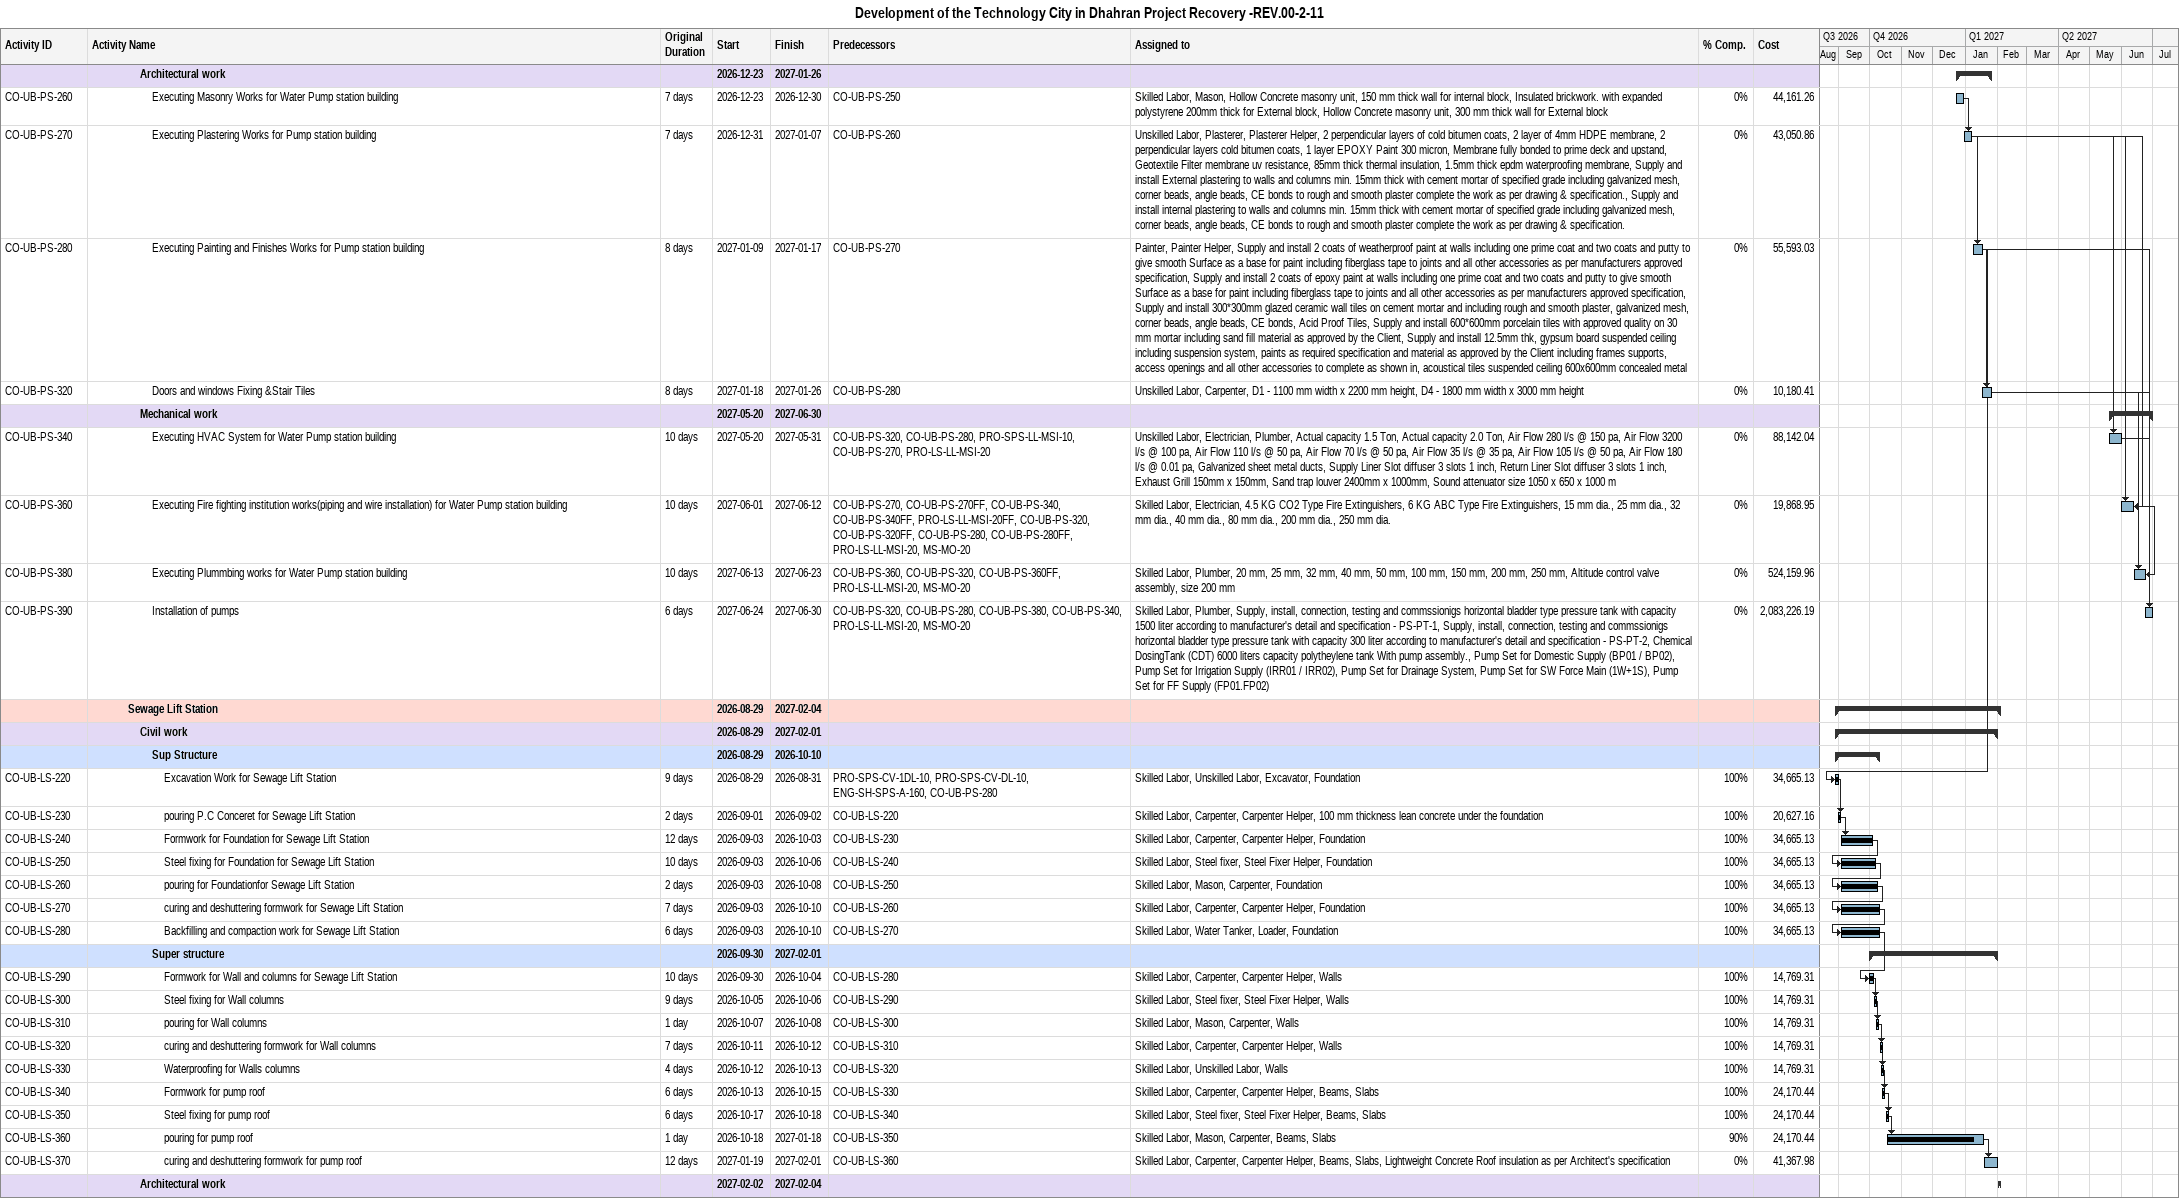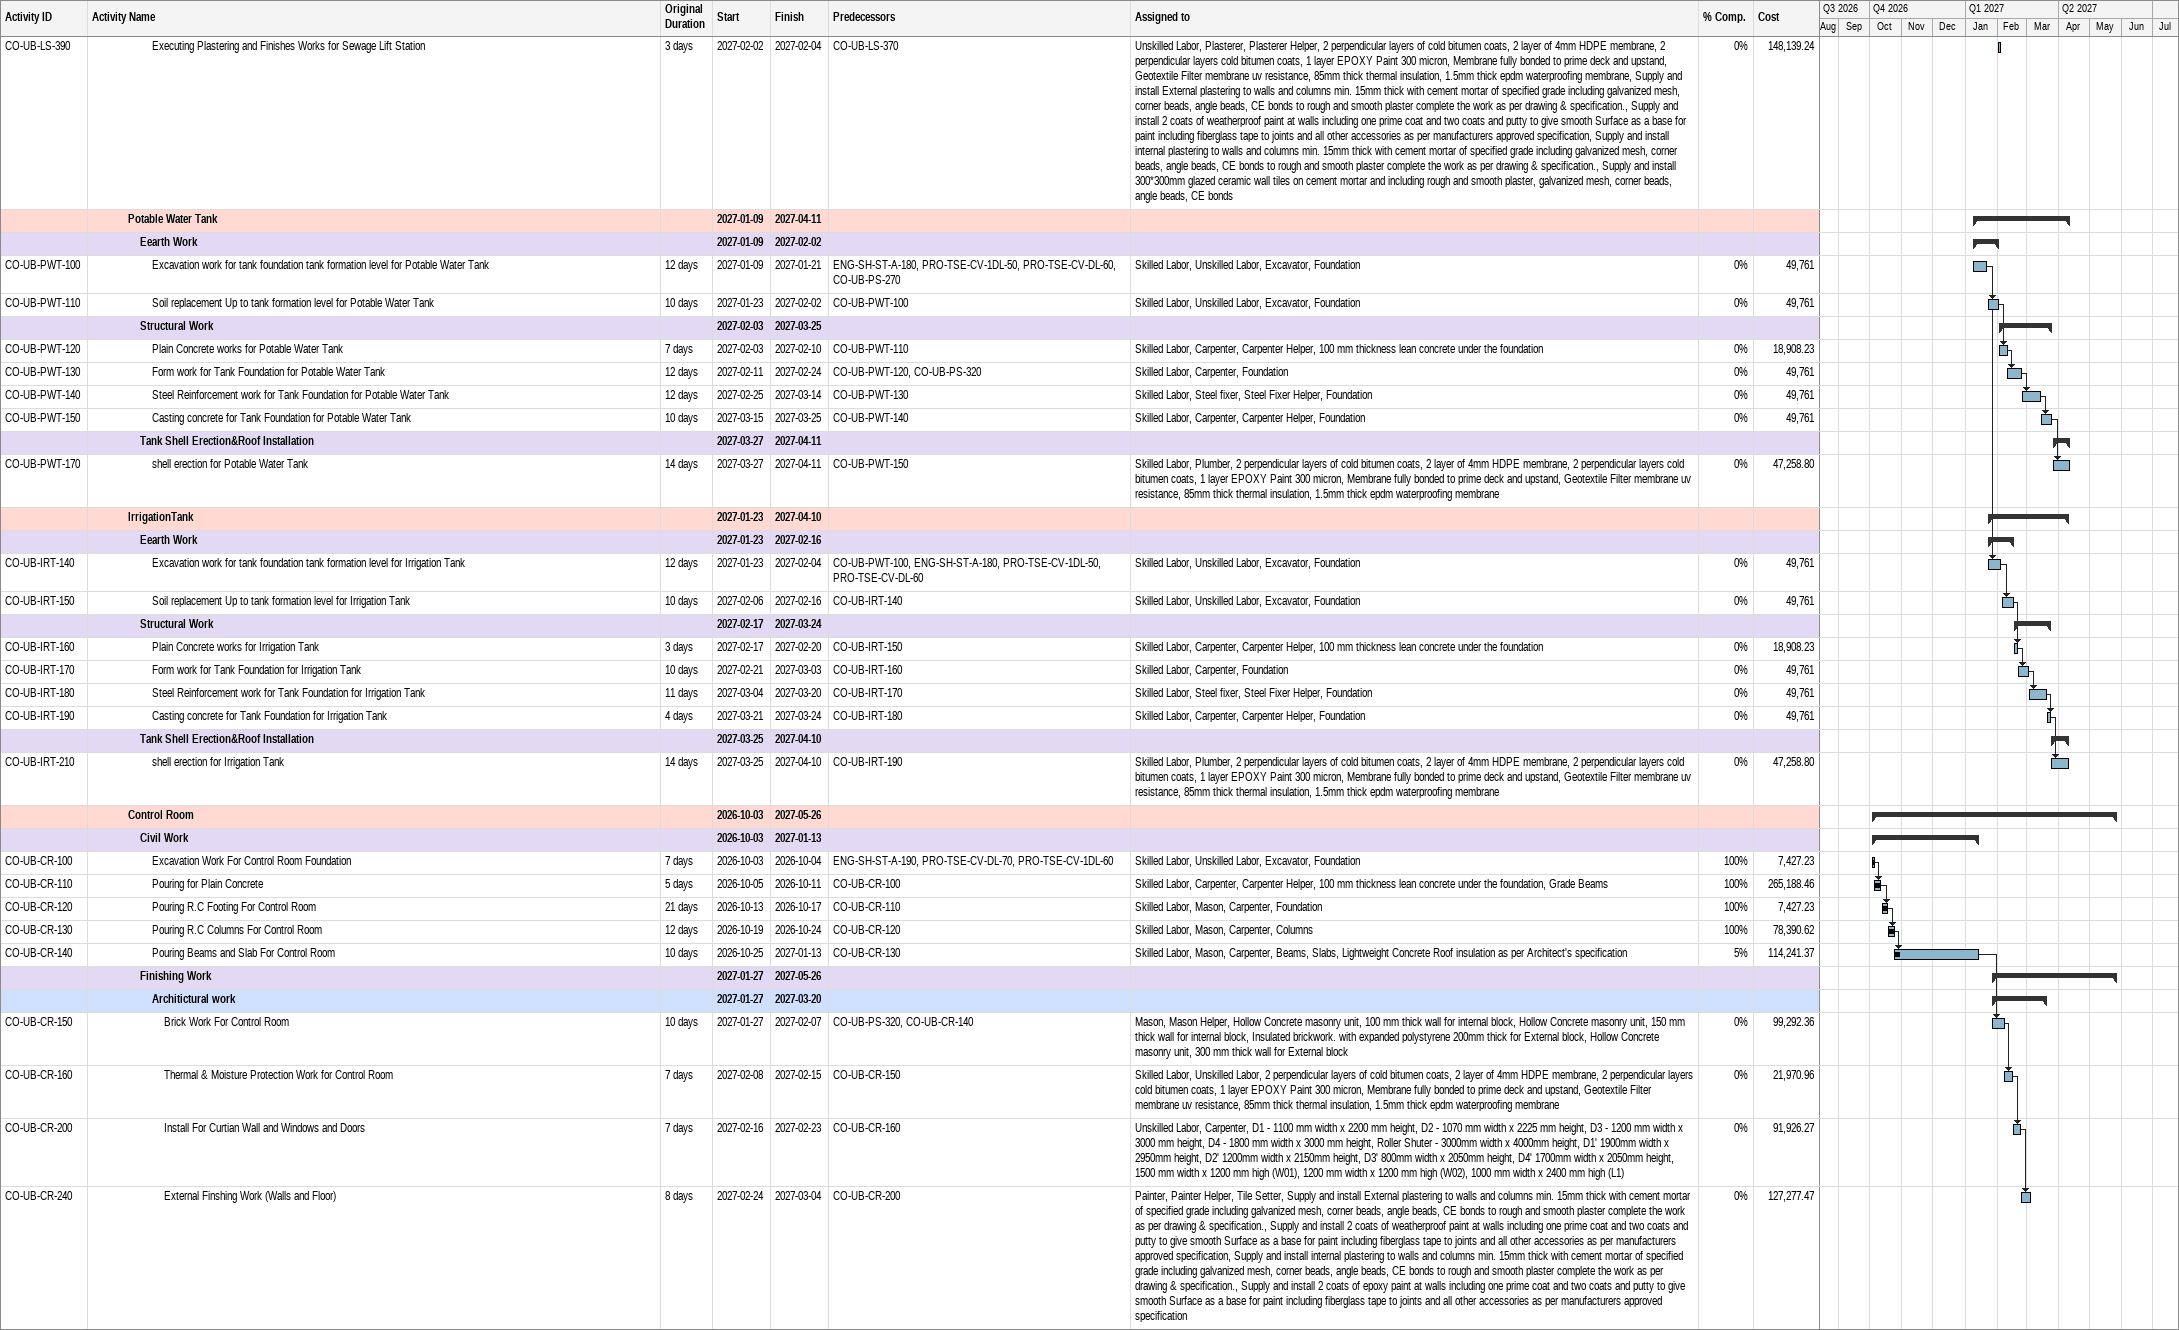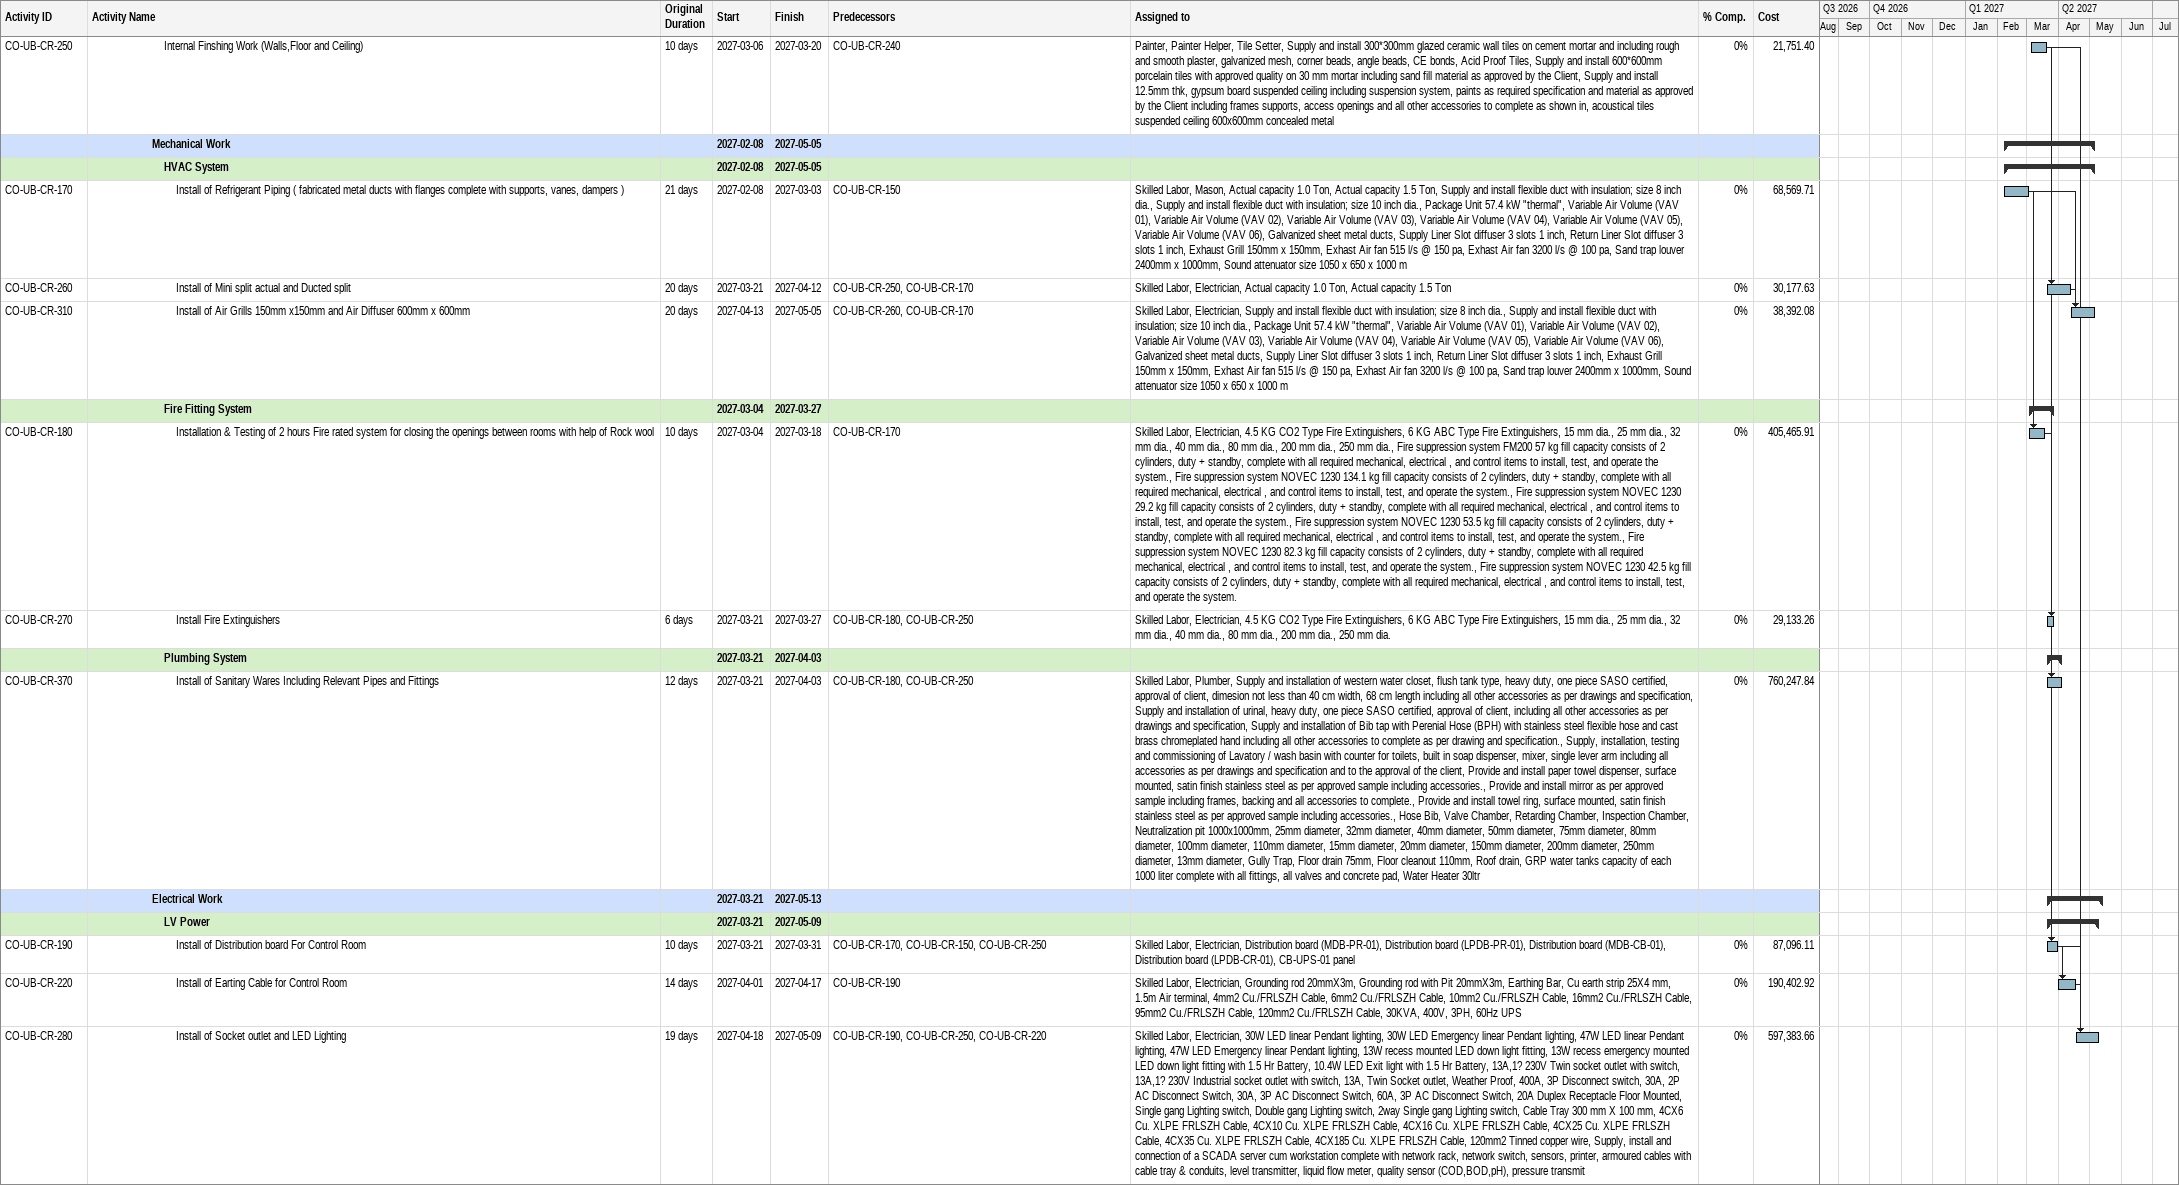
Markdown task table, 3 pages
Development of the Technology City in Dhahran Project Recovery -REV.00-2-11

| ID | Level | Task | Original duration | Start | Finish | Predecessors | Resources | % complete | Cost |
|---|---|---|---|---|---|---|---|---|---|
|  | 5 | **Architectural work** |  | 2026-12-23 | 2027-01-26 |  |  |  |  |
| CO-UB-PS-260 | 6 | Executing Masonry Works for Water Pump station building | 7d | 2026-12-23 | 2026-12-30 | CO-UB-PS-250 | Skilled Labor, Mason, Hollow Concrete masonry unit, 150 mm thick wall for internal block, Insulated brickwork. with expanded polystyrene 200mm thick for External block, Hollow Concrete masonry unit, 300 mm thick wall for External block | 0 | 44161.26 |
| CO-UB-PS-270 | 6 | Executing Plastering Works for Pump station building | 7d | 2026-12-31 | 2027-01-07 | CO-UB-PS-260 | Unskilled Labor, Plasterer, Plasterer Helper, 2 perpendicular layers of cold bitumen coats, 2 layer of 4mm HDPE membrane, 2 perpendicular layers cold bitumen coats, 1 layer EPOXY Paint 300 micron, Membrane fully bonded to prime deck and upstand, Geotextile Filter membrane uv resistance, 85mm thick thermal insulation, 1.5mm thick epdm waterproofing membrane, Supply and install External plastering to walls and columns min. 15mm thick with cement mortar of specified grade including galvanized mesh, corner beads, angle beads, CE bonds to rough and smooth plaster complete the work as per drawing & specification., Supply and install internal plastering to walls and columns min. 15mm thick with cement mortar of specified grade including galvanized mesh, corner beads, angle beads, CE bonds to rough and smooth plaster complete the work as per drawing & specification. | 0 | 43050.86 |
| CO-UB-PS-280 | 6 | Executing Painting and Finishes Works for Pump station building | 8d | 2027-01-09 | 2027-01-17 | CO-UB-PS-270 | Painter, Painter Helper, Supply and install 2 coats of weatherproof paint at walls including one prime coat and two coats and putty to give smooth Surface as a base for paint including fiberglass tape to joints and all other accessories as per manufacturers approved specification, Supply and install 2 coats of epoxy paint at walls including one prime coat and two coats and putty to give smooth Surface as a base for paint including fiberglass tape to joints and all other accessories as per manufacturers approved specification, Supply and install 300*300mm glazed ceramic wall tiles on cement mortar and including rough and smooth plaster, galvanized mesh, corner beads, angle beads, CE bonds, Acid Proof Tiles, Supply and install 600*600mm porcelain tiles with approved quality on 30 mm mortar including sand fill material as approved by the Client, Supply and install 12.5mm thk, gypsum board suspended ceiling including suspension system, paints as required specification and material as approved by the Client including frames supports, access openings and all other accessories to complete as shown in, acoustical tiles suspended ceiling 600x600mm concealed metal | 0 | 55593.03 |
| CO-UB-PS-320 | 6 | Doors and windows Fixing &Stair Tiles | 8d | 2027-01-18 | 2027-01-26 | CO-UB-PS-280 | Unskilled Labor, Carpenter, D1 - 1100 mm width x 2200 mm height, D4 - 1800 mm width x 3000 mm height | 0 | 10180.41 |
|  | 5 | **Mechanical work** |  | 2027-05-20 | 2027-06-30 |  |  |  |  |
| CO-UB-PS-340 | 6 | Executing HVAC System for Water Pump station building | 10d | 2027-05-20 | 2027-05-31 | CO-UB-PS-320, CO-UB-PS-280, PRO-SPS-LL-MSI-10, CO-UB-PS-270, PRO-LS-LL-MSI-20 | Unskilled Labor, Electrician, Plumber, Actual capacity 1.5 Ton, Actual capacity 2.0 Ton, Air Flow 280 l/s @ 150 pa, Air Flow 3200 l/s @ 100 pa, Air Flow 110 l/s @ 50 pa, Air Flow 70 l/s @ 50 pa, Air Flow 35 l/s @ 35 pa, Air Flow 105 l/s @ 50 pa, Air Flow 180 l/s @ 0.01 pa, Galvanized sheet metal ducts, Supply Liner Slot diffuser 3 slots 1 inch, Return Liner Slot diffuser 3 slots 1 inch, Exhaust Grill 150mm x 150mm, Sand trap louver 2400mm x 1000mm, Sound attenuator size 1050 x 650 x 1000 m | 0 | 88142.04 |
| CO-UB-PS-360 | 6 | Executing Fire fighting institution works(piping and wire installation) for Water Pump station building | 10d | 2027-06-01 | 2027-06-12 | CO-UB-PS-270, CO-UB-PS-270FF, CO-UB-PS-340, CO-UB-PS-340FF, PRO-LS-LL-MSI-20FF, CO-UB-PS-320, CO-UB-PS-320FF, CO-UB-PS-280, CO-UB-PS-280FF, PRO-LS-LL-MSI-20, MS-MO-20 | Skilled Labor, Electrician, 4.5 KG CO2 Type Fire Extinguishers, 6 KG ABC Type Fire Extinguishers, 15 mm dia., 25 mm dia., 32 mm dia., 40 mm dia., 80 mm dia., 200 mm dia., 250 mm dia. | 0 | 19868.95 |
| CO-UB-PS-380 | 6 | Executing Plummbing works for Water Pump station building | 10d | 2027-06-13 | 2027-06-23 | CO-UB-PS-360, CO-UB-PS-320, CO-UB-PS-360FF, PRO-LS-LL-MSI-20, MS-MO-20 | Skilled Labor, Plumber, 20 mm, 25 mm, 32 mm, 40 mm, 50 mm, 100 mm, 150 mm, 200 mm, 250 mm, Altitude control valve assembly, size 200 mm | 0 | 524159.96 |
| CO-UB-PS-390 | 6 | Installation of pumps | 6d | 2027-06-24 | 2027-06-30 | CO-UB-PS-320, CO-UB-PS-280, CO-UB-PS-380, CO-UB-PS-340, PRO-LS-LL-MSI-20, MS-MO-20 | Skilled Labor, Plumber, Supply, install, connection, testing and commssionigs horizontal bladder type pressure tank with capacity 1500 liter according to manufacturer's detail and specification - PS-PT-1, Supply, install, connection, testing and commssionigs horizontal bladder type pressure tank with capacity 300 liter according to manufacturer's detail and specification - PS-PT-2, Chemical DosingTank (CDT) 6000 liters capacity polytheylene tank With pump assembly., Pump Set for Domestic Supply (BP01 / BP02), Pump Set for Irrigation Supply (IRR01 / IRR02), Pump Set for Drainage System, Pump Set for SW Force Main (1W+1S), Pump Set for FF Supply (FP01.FP02) | 0 | 2083226.19 |
|  | 4 | **Sewage Lift Station** |  | 2026-08-29 | 2027-02-04 |  |  |  |  |
|  | 5 | **Civil work** |  | 2026-08-29 | 2027-02-01 |  |  |  |  |
|  | 6 | **Sup Structure** |  | 2026-08-29 | 2026-10-10 |  |  |  |  |
| CO-UB-LS-220 | 7 | Excavation Work for Sewage Lift Station | 9d | 2026-08-29 | 2026-08-31 | PRO-SPS-CV-1DL-10, PRO-SPS-CV-DL-10, ENG-SH-SPS-A-160, CO-UB-PS-280 | Skilled Labor, Unskilled Labor, Excavator, Foundation | 100 | 34665.13 |
| CO-UB-LS-230 | 7 | pouring P.C Conceret for Sewage Lift Station | 2d | 2026-09-01 | 2026-09-02 | CO-UB-LS-220 | Skilled Labor, Carpenter, Carpenter Helper, 100 mm thickness lean concrete under the foundation | 100 | 20627.16 |
| CO-UB-LS-240 | 7 | Formwork for Foundation for Sewage Lift Station | 12d | 2026-09-03 | 2026-10-03 | CO-UB-LS-230 | Skilled Labor, Carpenter, Carpenter Helper, Foundation | 100 | 34665.13 |
| CO-UB-LS-250 | 7 | Steel fixing for Foundation for Sewage Lift Station | 10d | 2026-09-03 | 2026-10-06 | CO-UB-LS-240 | Skilled Labor, Steel fixer, Steel Fixer Helper, Foundation | 100 | 34665.13 |
| CO-UB-LS-260 | 7 | pouring for Foundationfor Sewage Lift Station | 2d | 2026-09-03 | 2026-10-08 | CO-UB-LS-250 | Skilled Labor, Mason, Carpenter, Foundation | 100 | 34665.13 |
| CO-UB-LS-270 | 7 | curing and deshuttering formwork for Sewage Lift Station | 7d | 2026-09-03 | 2026-10-10 | CO-UB-LS-260 | Skilled Labor, Carpenter, Carpenter Helper, Foundation | 100 | 34665.13 |
| CO-UB-LS-280 | 7 | Backfilling and compaction work for Sewage Lift Station | 6d | 2026-09-03 | 2026-10-10 | CO-UB-LS-270 | Skilled Labor, Water Tanker, Loader, Foundation | 100 | 34665.13 |
|  | 6 | **Super structure** |  | 2026-09-30 | 2027-02-01 |  |  |  |  |
| CO-UB-LS-290 | 7 | Formwork for Wall and columns for Sewage Lift Station | 10d | 2026-09-30 | 2026-10-04 | CO-UB-LS-280 | Skilled Labor, Carpenter, Carpenter Helper, Walls | 100 | 14769.31 |
| CO-UB-LS-300 | 7 | Steel fixing for Wall columns | 9d | 2026-10-05 | 2026-10-06 | CO-UB-LS-290 | Skilled Labor, Steel fixer, Steel Fixer Helper, Walls | 100 | 14769.31 |
| CO-UB-LS-310 | 7 | pouring for Wall columns | 1d | 2026-10-07 | 2026-10-08 | CO-UB-LS-300 | Skilled Labor, Mason, Carpenter, Walls | 100 | 14769.31 |
| CO-UB-LS-320 | 7 | curing and deshuttering formwork for Wall columns | 7d | 2026-10-11 | 2026-10-12 | CO-UB-LS-310 | Skilled Labor, Carpenter, Carpenter Helper, Walls | 100 | 14769.31 |
| CO-UB-LS-330 | 7 | Waterproofing for Walls columns | 4d | 2026-10-12 | 2026-10-13 | CO-UB-LS-320 | Skilled Labor, Unskilled Labor, Walls | 100 | 14769.31 |
| CO-UB-LS-340 | 7 | Formwork for pump roof | 6d | 2026-10-13 | 2026-10-15 | CO-UB-LS-330 | Skilled Labor, Carpenter, Carpenter Helper, Beams, Slabs | 100 | 24170.44 |
| CO-UB-LS-350 | 7 | Steel fixing for pump roof | 6d | 2026-10-17 | 2026-10-18 | CO-UB-LS-340 | Skilled Labor, Steel fixer, Steel Fixer Helper, Beams, Slabs | 100 | 24170.44 |
| CO-UB-LS-360 | 7 | pouring for pump roof | 1d | 2026-10-18 | 2027-01-18 | CO-UB-LS-350 | Skilled Labor, Mason, Carpenter, Beams, Slabs | 90 | 24170.44 |
| CO-UB-LS-370 | 7 | curing and deshuttering formwork for pump roof | 12d | 2027-01-19 | 2027-02-01 | CO-UB-LS-360 | Skilled Labor, Carpenter, Carpenter Helper, Beams, Slabs, Lightweight Concrete Roof insulation as per Architect's specification | 0 | 41367.98 |
|  | 5 | **Architectural work** |  | 2027-02-02 | 2027-02-04 |  |  |  |  |
| CO-UB-LS-390 | 6 | Executing Plastering and Finishes Works for Sewage Lift Station | 3d | 2027-02-02 | 2027-02-04 | CO-UB-LS-370 | Unskilled Labor, Plasterer, Plasterer Helper, 2 perpendicular layers of cold bitumen coats, 2 layer of 4mm HDPE membrane, 2 perpendicular layers cold bitumen coats, 1 layer EPOXY Paint 300 micron, Membrane fully bonded to prime deck and upstand, Geotextile Filter membrane uv resistance, 85mm thick thermal insulation, 1.5mm thick epdm waterproofing membrane, Supply and install External plastering to walls and columns min. 15mm thick with cement mortar of specified grade including galvanized mesh, corner beads, angle beads, CE bonds to rough and smooth plaster complete the work as per drawing & specification., Supply and install 2 coats of weatherproof paint at walls including one prime coat and two coats and putty to give smooth Surface as a base for paint including fiberglass tape to joints and all other accessories as per manufacturers approved specification, Supply and install internal plastering to walls and columns min. 15mm thick with cement mortar of specified grade including galvanized mesh, corner beads, angle beads, CE bonds to rough and smooth plaster complete the work as per drawing & specification., Supply and install 300*300mm glazed ceramic wall tiles on cement mortar and including rough and smooth plaster, galvanized mesh, corner beads, angle beads, CE bonds | 0 | 148139.24 |
|  | 4 | **Potable Water Tank** |  | 2027-01-09 | 2027-04-11 |  |  |  |  |
|  | 5 | **Eearth Work** |  | 2027-01-09 | 2027-02-02 |  |  |  |  |
| CO-UB-PWT-100 | 6 | Excavation work for tank foundation tank formation level for Potable Water Tank | 12d | 2027-01-09 | 2027-01-21 | ENG-SH-ST-A-180, PRO-TSE-CV-1DL-50, PRO-TSE-CV-DL-60, CO-UB-PS-270 | Skilled Labor, Unskilled Labor, Excavator, Foundation | 0 | 49761 |
| CO-UB-PWT-110 | 6 | Soil replacement Up to tank formation level for Potable Water Tank | 10d | 2027-01-23 | 2027-02-02 | CO-UB-PWT-100 | Skilled Labor, Unskilled Labor, Excavator, Foundation | 0 | 49761 |
|  | 5 | **Structural Work** |  | 2027-02-03 | 2027-03-25 |  |  |  |  |
| CO-UB-PWT-120 | 6 | Plain Concrete works for Potable Water Tank | 7d | 2027-02-03 | 2027-02-10 | CO-UB-PWT-110 | Skilled Labor, Carpenter, Carpenter Helper, 100 mm thickness lean concrete under the foundation | 0 | 18908.23 |
| CO-UB-PWT-130 | 6 | Form work for Tank Foundation for Potable Water Tank | 12d | 2027-02-11 | 2027-02-24 | CO-UB-PWT-120, CO-UB-PS-320 | Skilled Labor, Carpenter, Foundation | 0 | 49761 |
| CO-UB-PWT-140 | 6 | Steel Reinforcement work for Tank Foundation for Potable Water Tank | 12d | 2027-02-25 | 2027-03-14 | CO-UB-PWT-130 | Skilled Labor, Steel fixer, Steel Fixer Helper, Foundation | 0 | 49761 |
| CO-UB-PWT-150 | 6 | Casting concrete for Tank Foundation for Potable Water Tank | 10d | 2027-03-15 | 2027-03-25 | CO-UB-PWT-140 | Skilled Labor, Carpenter, Carpenter Helper, Foundation | 0 | 49761 |
|  | 5 | **Tank Shell Erection&Roof Installation** |  | 2027-03-27 | 2027-04-11 |  |  |  |  |
| CO-UB-PWT-170 | 6 | shell erection for Potable Water Tank | 14d | 2027-03-27 | 2027-04-11 | CO-UB-PWT-150 | Skilled Labor, Plumber, 2 perpendicular layers of cold bitumen coats, 2 layer of 4mm HDPE membrane, 2 perpendicular layers cold bitumen coats, 1 layer EPOXY Paint 300 micron, Membrane fully bonded to prime deck and upstand, Geotextile Filter membrane uv resistance, 85mm thick thermal insulation, 1.5mm thick epdm waterproofing membrane | 0 | 47258.80 |
|  | 4 | **IrrigationTank** |  | 2027-01-23 | 2027-04-10 |  |  |  |  |
|  | 5 | **Eearth Work** |  | 2027-01-23 | 2027-02-16 |  |  |  |  |
| CO-UB-IRT-140 | 6 | Excavation work for tank foundation tank formation level for Irrigation Tank | 12d | 2027-01-23 | 2027-02-04 | CO-UB-PWT-100, ENG-SH-ST-A-180, PRO-TSE-CV-1DL-50, PRO-TSE-CV-DL-60 | Skilled Labor, Unskilled Labor, Excavator, Foundation | 0 | 49761 |
| CO-UB-IRT-150 | 6 | Soil replacement Up to tank formation level for Irrigation Tank | 10d | 2027-02-06 | 2027-02-16 | CO-UB-IRT-140 | Skilled Labor, Unskilled Labor, Excavator, Foundation | 0 | 49761 |
|  | 5 | **Structural Work** |  | 2027-02-17 | 2027-03-24 |  |  |  |  |
| CO-UB-IRT-160 | 6 | Plain Concrete works for Irrigation Tank | 3d | 2027-02-17 | 2027-02-20 | CO-UB-IRT-150 | Skilled Labor, Carpenter, Carpenter Helper, 100 mm thickness lean concrete under the foundation | 0 | 18908.23 |
| CO-UB-IRT-170 | 6 | Form work for Tank Foundation for Irrigation Tank | 10d | 2027-02-21 | 2027-03-03 | CO-UB-IRT-160 | Skilled Labor, Carpenter, Foundation | 0 | 49761 |
| CO-UB-IRT-180 | 6 | Steel Reinforcement work for Tank Foundation for Irrigation Tank | 11d | 2027-03-04 | 2027-03-20 | CO-UB-IRT-170 | Skilled Labor, Steel fixer, Steel Fixer Helper, Foundation | 0 | 49761 |
| CO-UB-IRT-190 | 6 | Casting concrete for Tank Foundation for Irrigation Tank | 4d | 2027-03-21 | 2027-03-24 | CO-UB-IRT-180 | Skilled Labor, Carpenter, Carpenter Helper, Foundation | 0 | 49761 |
|  | 5 | **Tank Shell Erection&Roof Installation** |  | 2027-03-25 | 2027-04-10 |  |  |  |  |
| CO-UB-IRT-210 | 6 | shell erection for Irrigation Tank | 14d | 2027-03-25 | 2027-04-10 | CO-UB-IRT-190 | Skilled Labor, Plumber, 2 perpendicular layers of cold bitumen coats, 2 layer of 4mm HDPE membrane, 2 perpendicular layers cold bitumen coats, 1 layer EPOXY Paint 300 micron, Membrane fully bonded to prime deck and upstand, Geotextile Filter membrane uv resistance, 85mm thick thermal insulation, 1.5mm thick epdm waterproofing membrane | 0 | 47258.80 |
|  | 4 | **Control Room** |  | 2026-10-03 | 2027-05-26 |  |  |  |  |
|  | 5 | **Civil Work** |  | 2026-10-03 | 2027-01-13 |  |  |  |  |
| CO-UB-CR-100 | 6 | Excavation Work For Control Room Foundation | 7d | 2026-10-03 | 2026-10-04 | ENG-SH-ST-A-190, PRO-TSE-CV-DL-70, PRO-TSE-CV-1DL-60 | Skilled Labor, Unskilled Labor, Excavator, Foundation | 100 | 7427.23 |
| CO-UB-CR-110 | 6 | Pouring for Plain Concrete | 5d | 2026-10-05 | 2026-10-11 | CO-UB-CR-100 | Skilled Labor, Carpenter, Carpenter Helper, 100 mm thickness lean concrete under the foundation, Grade Beams | 100 | 265188.46 |
| CO-UB-CR-120 | 6 | Pouring R.C Footing For Control Room | 21d | 2026-10-13 | 2026-10-17 | CO-UB-CR-110 | Skilled Labor, Mason, Carpenter, Foundation | 100 | 7427.23 |
| CO-UB-CR-130 | 6 | Pouring R.C Columns For Control Room | 12d | 2026-10-19 | 2026-10-24 | CO-UB-CR-120 | Skilled Labor, Mason, Carpenter, Columns | 100 | 78390.62 |
| CO-UB-CR-140 | 6 | Pouring Beams and Slab For Control Room | 10d | 2026-10-25 | 2027-01-13 | CO-UB-CR-130 | Skilled Labor, Mason, Carpenter, Beams, Slabs, Lightweight Concrete Roof insulation as per Architect's specification | 5 | 114241.37 |
|  | 5 | **Finishing Work** |  | 2027-01-27 | 2027-05-26 |  |  |  |  |
|  | 6 | **Architictural work** |  | 2027-01-27 | 2027-03-20 |  |  |  |  |
| CO-UB-CR-150 | 7 | Brick Work For Control Room | 10d | 2027-01-27 | 2027-02-07 | CO-UB-PS-320, CO-UB-CR-140 | Mason, Mason Helper, Hollow Concrete masonry unit, 100 mm thick wall for internal block, Hollow Concrete masonry unit, 150 mm thick wall for internal block, Insulated brickwork. with expanded polystyrene 200mm thick for External block, Hollow Concrete masonry unit, 300 mm thick wall for External block | 0 | 99292.36 |
| CO-UB-CR-160 | 7 | Thermal & Moisture Protection Work for Control Room | 7d | 2027-02-08 | 2027-02-15 | CO-UB-CR-150 | Skilled Labor, Unskilled Labor, 2 perpendicular layers of cold bitumen coats, 2 layer of 4mm HDPE membrane, 2 perpendicular layers cold bitumen coats, 1 layer EPOXY Paint 300 micron, Membrane fully bonded to prime deck and upstand, Geotextile Filter membrane uv resistance, 85mm thick thermal insulation, 1.5mm thick epdm waterproofing membrane | 0 | 21970.96 |
| CO-UB-CR-200 | 7 | Install For Curtian Wall and Windows and Doors | 7d | 2027-02-16 | 2027-02-23 | CO-UB-CR-160 | Unskilled Labor, Carpenter, D1 - 1100 mm width x 2200 mm height, D2 - 1070 mm width x 2225 mm height, D3 - 1200 mm width x 3000 mm height, D4 - 1800 mm width x 3000 mm height, Roller Shuter - 3000mm width x 4000mm height, D1' 1900mm width x 2950mm height, D2' 1200mm width x 2150mm height, D3' 800mm width x 2050mm height, D4' 1700mm width x 2050mm height, 1500 mm width x 1200 mm high (W01), 1200 mm width x 1200 mm high (W02), 1000 mm width x 2400 mm high (L1) | 0 | 91926.27 |
| CO-UB-CR-240 | 7 | External Finshing Work (Walls and Floor) | 8d | 2027-02-24 | 2027-03-04 | CO-UB-CR-200 | Painter, Painter Helper, Tile Setter, Supply and install External plastering to walls and columns min. 15mm thick with cement mortar of specified grade including galvanized mesh, corner beads, angle beads, CE bonds to rough and smooth plaster complete the work as per drawing & specification., Supply and install 2 coats of weatherproof paint at walls including one prime coat and two coats and putty to give smooth Surface as a base for paint including fiberglass tape to joints and all other accessories as per manufacturers approved specification, Supply and install internal plastering to walls and columns min. 15mm thick with cement mortar of specified grade including galvanized mesh, corner beads, angle beads, CE bonds to rough and smooth plaster complete the work as per drawing & specification., Supply and install 2 coats of epoxy paint at walls including one prime coat and two coats and putty to give smooth Surface as a base for paint including fiberglass tape to joints and all other accessories as per manufacturers approved specification | 0 | 127277.47 |
| CO-UB-CR-250 | 7 | Internal Finshing Work (Walls,Floor and Ceiling) | 10d | 2027-03-06 | 2027-03-20 | CO-UB-CR-240 | Painter, Painter Helper, Tile Setter, Supply and install 300*300mm glazed ceramic wall tiles on cement mortar and including rough and smooth plaster, galvanized mesh, corner beads, angle beads, CE bonds, Acid Proof Tiles, Supply and install 600*600mm porcelain tiles with approved quality on 30 mm mortar including sand fill material as approved by the Client, Supply and install 12.5mm thk, gypsum board suspended ceiling including suspension system, paints as required specification and material as approved by the Client including frames supports, access openings and all other accessories to complete as shown in, acoustical tiles suspended ceiling 600x600mm concealed metal | 0 | 21751.40 |
|  | 6 | **Mechanical Work** |  | 2027-02-08 | 2027-05-05 |  |  |  |  |
|  | 7 | **HVAC System** |  | 2027-02-08 | 2027-05-05 |  |  |  |  |
| CO-UB-CR-170 | 8 | Install of Refrigerant Piping ( fabricated metal ducts with flanges complete with supports, vanes, dampers ) | 21d | 2027-02-08 | 2027-03-03 | CO-UB-CR-150 | Skilled Labor, Mason, Actual capacity 1.0 Ton, Actual capacity 1.5 Ton, Supply and install flexible duct with insulation; size 8 inch dia., Supply and install flexible duct with insulation; size 10 inch dia., Package Unit 57.4 kW "thermal", Variable Air Volume (VAV 01), Variable Air Volume (VAV 02), Variable Air Volume (VAV 03), Variable Air Volume (VAV 04), Variable Air Volume (VAV 05), Variable Air Volume (VAV 06), Galvanized sheet metal ducts, Supply Liner Slot diffuser 3 slots 1 inch, Return Liner Slot diffuser 3 slots 1 inch, Exhaust Grill 150mm x 150mm, Exhast Air fan 515 l/s @ 150 pa, Exhast Air fan 3200 l/s @ 100 pa, Sand trap louver 2400mm x 1000mm, Sound attenuator size 1050 x 650 x 1000 m | 0 | 68569.71 |
| CO-UB-CR-260 | 8 | Install of Mini split actual and Ducted split | 20d | 2027-03-21 | 2027-04-12 | CO-UB-CR-250, CO-UB-CR-170 | Skilled Labor, Electrician, Actual capacity 1.0 Ton, Actual capacity 1.5 Ton | 0 | 30177.63 |
| CO-UB-CR-310 | 8 | Install of Air Grills 150mm x150mm and Air Diffuser 600mm x 600mm | 20d | 2027-04-13 | 2027-05-05 | CO-UB-CR-260, CO-UB-CR-170 | Skilled Labor, Electrician, Supply and install flexible duct with insulation; size 8 inch dia., Supply and install flexible duct with insulation; size 10 inch dia., Package Unit 57.4 kW "thermal", Variable Air Volume (VAV 01), Variable Air Volume (VAV 02), Variable Air Volume (VAV 03), Variable Air Volume (VAV 04), Variable Air Volume (VAV 05), Variable Air Volume (VAV 06), Galvanized sheet metal ducts, Supply Liner Slot diffuser 3 slots 1 inch, Return Liner Slot diffuser 3 slots 1 inch, Exhaust Grill 150mm x 150mm, Exhast Air fan 515 l/s @ 150 pa, Exhast Air fan 3200 l/s @ 100 pa, Sand trap louver 2400mm x 1000mm, Sound attenuator size 1050 x 650 x 1000 m | 0 | 38392.08 |
|  | 7 | **Fire Fitting System** |  | 2027-03-04 | 2027-03-27 |  |  |  |  |
| CO-UB-CR-180 | 8 | Installation & Testing of 2 hours Fire rated system for closing the openings between rooms with help of Rock wool | 10d | 2027-03-04 | 2027-03-18 | CO-UB-CR-170 | Skilled Labor, Electrician, 4.5 KG CO2 Type Fire Extinguishers, 6 KG ABC Type Fire Extinguishers, 15 mm dia., 25 mm dia., 32 mm dia., 40 mm dia., 80 mm dia., 200 mm dia., 250 mm dia., Fire suppression system FM200 57 kg fill capacity consists of 2 cylinders, duty + standby, complete with all required mechanical, electrical , and control items to install, test, and operate the system., Fire suppression system NOVEC 1230 134.1 kg fill capacity consists of 2 cylinders, duty + standby, complete with all required mechanical, electrical , and control items to install, test, and operate the system., Fire suppression system NOVEC 1230 29.2 kg fill capacity consists of 2 cylinders, duty + standby, complete with all required mechanical, electrical , and control items to install, test, and operate the system., Fire suppression system NOVEC 1230 53.5 kg fill capacity consists of 2 cylinders, duty + standby, complete with all required mechanical, electrical , and control items to install, test, and operate the system., Fire suppression system NOVEC 1230 82.3 kg fill capacity consists of 2 cylinders, duty + standby, complete with all required mechanical, electrical , and control items to install, test, and operate the system., Fire suppression system NOVEC 1230 42.5 kg fill capacity consists of 2 cylinders, duty + standby, complete with all required mechanical, electrical , and control items to install, test, and operate the system. | 0 | 405465.91 |
| CO-UB-CR-270 | 8 | Install Fire Extinguishers | 6d | 2027-03-21 | 2027-03-27 | CO-UB-CR-180, CO-UB-CR-250 | Skilled Labor, Electrician, 4.5 KG CO2 Type Fire Extinguishers, 6 KG ABC Type Fire Extinguishers, 15 mm dia., 25 mm dia., 32 mm dia., 40 mm dia., 80 mm dia., 200 mm dia., 250 mm dia. | 0 | 29133.26 |
|  | 7 | **Plumbing System** |  | 2027-03-21 | 2027-04-03 |  |  |  |  |
| CO-UB-CR-370 | 8 | Install of Sanitary Wares Including Relevant Pipes and Fittings | 12d | 2027-03-21 | 2027-04-03 | CO-UB-CR-180, CO-UB-CR-250 | Skilled Labor, Plumber, Supply and installation of western water closet, flush tank type, heavy duty, one piece SASO certified, approval of client, dimesion not less than 40 cm width, 68 cm length including all other accessories as per drawings and specification, Supply and installation of urinal, heavy duty, one piece SASO certified, approval of client, including all other accessories as per drawings and specification, Supply and installation of Bib tap with Perenial Hose (BPH) with stainless steel flexible hose and cast brass chromeplated hand including all other accessories to complete as per drawing and specification., Supply, installation, testing and commissioning of Lavatory / wash basin with counter for toilets, built in soap dispenser, mixer, single lever arm including all accessories as per drawings and specification and to the approval of the client, Provide and install paper towel dispenser, surface mounted, satin finish stainless steel as per approved sample including accessories., Provide and install mirror as per approved sample including frames, backing and all accessories to complete., Provide and install towel ring, surface mounted, satin finish stainless steel as per approved sample including accessories., Hose Bib, Valve Chamber, Retarding Chamber, Inspection Chamber, Neutralization pit 1000x1000mm, 25mm diameter, 32mm diameter, 40mm diameter, 50mm diameter, 75mm diameter, 80mm diameter, 100mm diameter, 110mm diameter, 15mm diameter, 20mm diameter, 150mm diameter, 200mm diameter, 250mm diameter, 13mm diameter, Gully Trap, Floor drain 75mm, Floor cleanout 110mm, Roof drain, GRP water tanks capacity of each 1000 liter complete with all fittings, all valves and concrete pad, Water Heater 30ltr | 0 | 760247.84 |
|  | 6 | **Electrical Work** |  | 2027-03-21 | 2027-05-13 |  |  |  |  |
|  | 7 | **LV Power** |  | 2027-03-21 | 2027-05-09 |  |  |  |  |
| CO-UB-CR-190 | 8 | Install of Distribution board For Control Room | 10d | 2027-03-21 | 2027-03-31 | CO-UB-CR-170, CO-UB-CR-150, CO-UB-CR-250 | Skilled Labor, Electrician, Distribution board (MDB-PR-01), Distribution board (LPDB-PR-01), Distribution board (MDB-CB-01), Distribution board (LPDB-CR-01), CB-UPS-01 panel | 0 | 87096.11 |
| CO-UB-CR-220 | 8 | Install of Earting Cable for Control Room | 14d | 2027-04-01 | 2027-04-17 | CO-UB-CR-190 | Skilled Labor, Electrician, Grounding rod 20mmX3m, Grounding rod with Pit 20mmX3m, Earthing Bar, Cu earth strip 25X4 mm, 1.5m Air terminal, 4mm2 Cu./FRLSZH Cable, 6mm2 Cu./FRLSZH Cable, 10mm2 Cu./FRLSZH Cable, 16mm2 Cu./FRLSZH Cable, 95mm2 Cu./FRLSZH Cable, 120mm2 Cu./FRLSZH Cable, 30KVA, 400V, 3PH, 60Hz UPS | 0 | 190402.92 |
| CO-UB-CR-280 | 8 | Install of Socket outlet and LED Lighting | 19d | 2027-04-18 | 2027-05-09 | CO-UB-CR-190, CO-UB-CR-250, CO-UB-CR-220 | Skilled Labor, Electrician, 30W LED linear Pendant lighting, 30W LED Emergency linear Pendant lighting, 47W LED linear Pendant lighting, 47W LED Emergency linear Pendant lighting, 13W recess mounted LED down light fitting, 13W recess emergency mounted LED down light fitting with 1.5 Hr Battery, 10.4W LED Exit light with 1.5 Hr Battery, 13A,1? 230V Twin socket outlet with switch, 13A,1? 230V Industrial socket outlet with switch, 13A, Twin Socket outlet, Weather Proof, 400A, 3P Disconnect switch, 30A, 2P AC Disconnect Switch, 30A, 3P AC Disconnect Switch, 60A, 3P AC Disconnect Switch, 20A Duplex Receptacle Floor Mounted, Single gang Lighting switch, Double gang Lighting switch, 2way Single gang Lighting switch, Cable Tray 300 mm X 100 mm, 4CX6 Cu. XLPE FRLSZH Cable, 4CX10 Cu. XLPE FRLSZH Cable, 4CX16 Cu. XLPE FRLSZH Cable, 4CX25 Cu. XLPE FRLSZH Cable, 4CX35 Cu. XLPE FRLSZH Cable, 4CX185 Cu. XLPE FRLSZH Cable, 120mm2 Tinned copper wire, Supply, install and connection of a SCADA server cum workstation complete with network rack, network switch, sensors, printer, armoured cables with cable tray & conduits, level transmitter, liquid flow meter, quality sensor (COD,BOD,pH), pressure transmit | 0 | 597383.66 |
